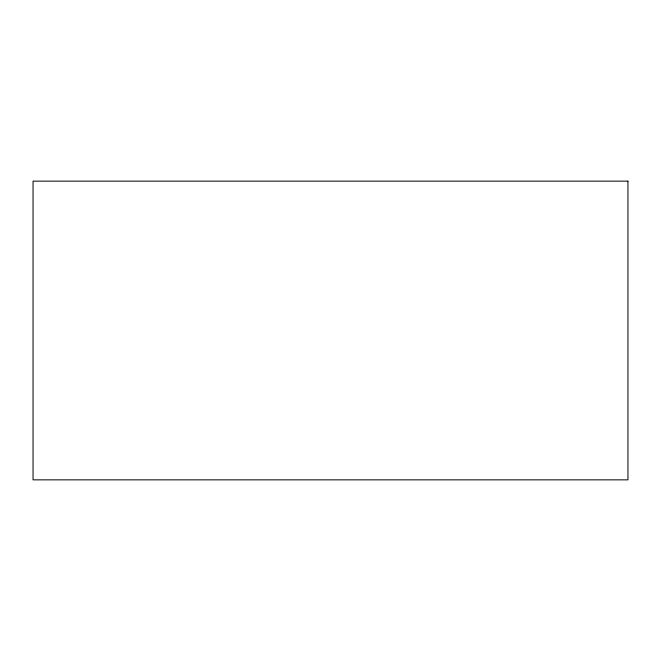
<?xml version="1.0" encoding="UTF-8"?>
<svg xmlns="http://www.w3.org/2000/svg" width="661" height="661" viewBox="0 0 661 661"><rect width="100%" height="100%" fill="white"/><g stroke="black" fill="none" stroke-linecap="round" stroke-linejoin="round"><path stroke-width="0.99" d="M627.95 181.147L33.05 181.147L33.05 479.853L627.95 479.853L627.95 181.147"/></g></svg>
